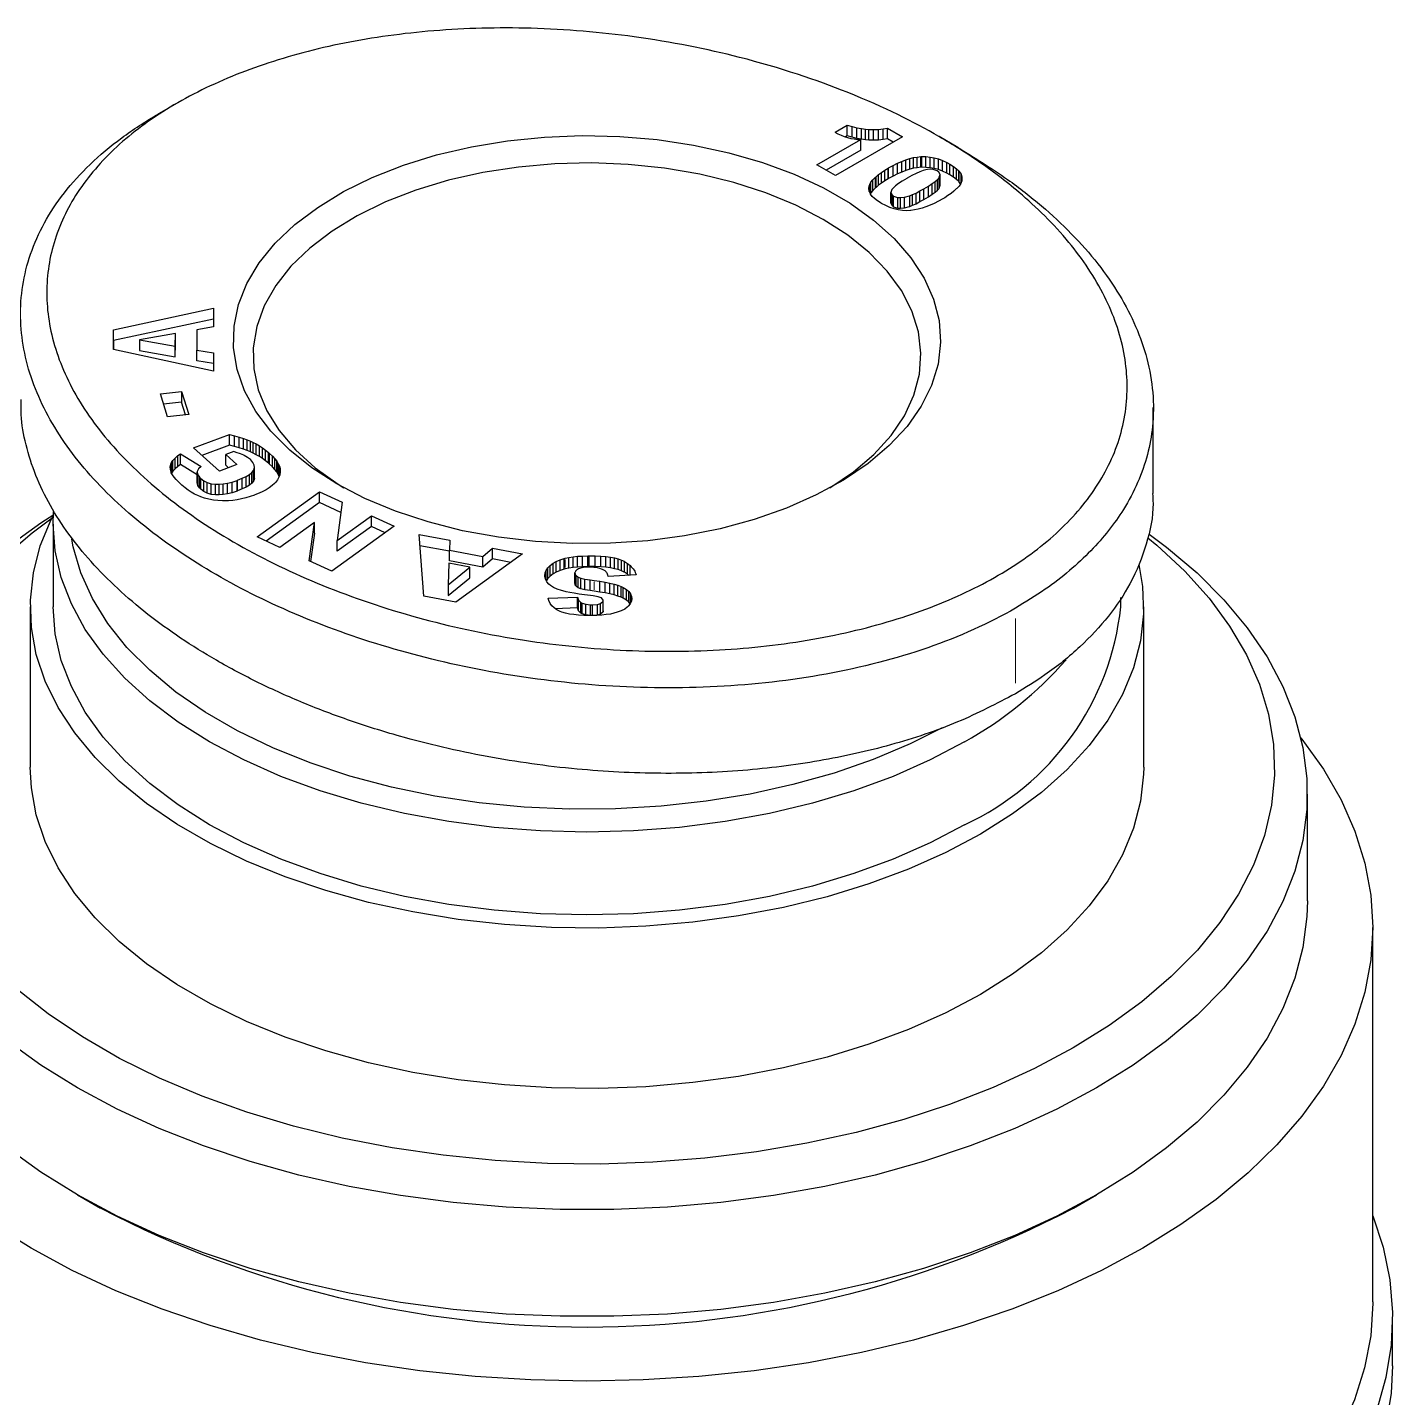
# Model space of a CAD drawing. Header units: millimetres. Extents: x 747 to 1883, y 1260 to 2217.
# Drawn here: x 763.92 to 784.76, y 1865.17 to 1886.1 of the extents above; entities that cross this region are included whole.
import ezdxf

# ---------------------------------------------------------------- set-up
doc = ezdxf.new("R2010")
doc.units = ezdxf.units.MM
doc.linetypes.add('PHANTOM', pattern=[12.7, 6.35, -1.27, 1.27, -1.27, 1.27, -1.27])

msp = doc.modelspace()

# ---------------------------------------------------------------- linework, layer by layer
at = {"color": 7, "linetype": 'Continuous', "lineweight": 25}
for p, q in [((766.206, 1884.939), (765.921, 1884.775)), ((776.252, 1884.496), (776.436, 1884.602)), ((776.436, 1884.602), (776.514, 1884.581)), ((776.436, 1884.439), (776.436, 1884.602)), ((777.284, 1884.425), (776.259, 1883.834)), ((776.436, 1884.439), (776.41, 1884.424)), ((776.514, 1884.418), (776.436, 1884.439)), ((776.514, 1884.581), (776.586, 1884.564)), ((776.514, 1884.418), (776.514, 1884.581)), ((776.586, 1884.401), (776.514, 1884.418)), ((776.586, 1884.564), (776.655, 1884.551)), ((776.586, 1884.401), (776.586, 1884.564)), ((776.655, 1884.388), (776.586, 1884.401)), ((776.655, 1884.551), (776.72, 1884.542)), ((776.655, 1884.388), (776.655, 1884.551)), ((776.72, 1884.379), (776.655, 1884.388)), ((776.72, 1884.542), (776.769, 1884.538)), ((776.72, 1884.379), (776.72, 1884.542)), ((776.769, 1884.538), (776.842, 1884.536)), ((776.769, 1884.375), (776.769, 1884.538)), ((776.842, 1884.536), (776.915, 1884.539)), ((776.842, 1884.373), (776.842, 1884.536)), ((776.915, 1884.539), (776.986, 1884.547)), ((776.915, 1884.376), (776.915, 1884.539)), ((776.986, 1884.547), (777.052, 1884.559)), ((776.986, 1884.384), (776.986, 1884.547)), ((777.052, 1884.396), (776.986, 1884.384)), ((777.052, 1884.559), (777.284, 1884.425)), ((777.052, 1884.396), (777.052, 1884.559)), ((777.142, 1884.344), (777.052, 1884.396)), ((778.125, 1884.264), (777.84, 1884.429)), ((775.976, 1883.997), (776.648, 1884.385)), ((776.648, 1884.221), (776.118, 1883.915)), ((776.648, 1884.221), (776.648, 1884.385)), ((776.769, 1884.375), (776.72, 1884.379)), ((776.842, 1884.373), (776.769, 1884.375)), ((776.915, 1884.376), (776.842, 1884.373)), ((776.986, 1884.384), (776.915, 1884.376)), ((776.259, 1883.834), (775.976, 1883.997)), ((777.071, 1883.951), (777.14, 1883.989)), ((777.14, 1883.989), (777.206, 1884.022)), ((777.14, 1883.826), (777.14, 1883.989)), ((777.206, 1884.022), (777.271, 1884.05)), ((777.206, 1883.858), (777.206, 1884.022)), ((777.271, 1884.05), (777.333, 1884.074)), ((777.271, 1883.887), (777.271, 1884.05)), ((777.333, 1884.074), (777.393, 1884.093)), ((777.333, 1883.911), (777.333, 1884.074)), ((777.393, 1884.093), (777.451, 1884.108)), ((777.393, 1883.93), (777.393, 1884.093)), ((777.451, 1884.108), (777.508, 1884.117)), ((777.451, 1883.945), (777.451, 1884.108)), ((777.508, 1884.117), (777.562, 1884.123)), ((777.508, 1883.954), (777.508, 1884.117)), ((777.562, 1884.123), (777.577, 1884.123)), ((777.562, 1883.96), (777.562, 1884.123)), ((777.577, 1884.123), (777.641, 1884.123)), ((777.577, 1883.96), (777.577, 1884.123)), ((777.641, 1884.123), (777.705, 1884.116)), ((777.641, 1883.959), (777.641, 1884.123)), ((777.705, 1884.116), (777.768, 1884.104)), ((777.705, 1883.953), (777.705, 1884.116)), ((777.768, 1884.104), (777.831, 1884.087)), ((777.768, 1883.941), (777.768, 1884.104)), ((777.831, 1884.087), (777.894, 1884.063)), ((777.831, 1883.924), (777.831, 1884.087)), ((777.894, 1884.063), (777.957, 1884.035)), ((777.894, 1883.9), (777.894, 1884.063)), ((777.957, 1884.035), (778.007, 1884.008)), ((777.957, 1883.872), (777.957, 1884.035)), ((778.007, 1884.008), (778.063, 1883.973)), ((778.007, 1883.845), (778.007, 1884.008)), ((778.063, 1883.973), (778.108, 1883.938)), ((778.063, 1883.809), (778.063, 1883.973)), ((776.801, 1883.731), (776.83, 1883.769)), ((776.83, 1883.769), (776.872, 1883.81)), ((776.83, 1883.606), (776.83, 1883.769)), ((776.872, 1883.81), (776.879, 1883.816)), ((776.872, 1883.647), (776.872, 1883.81)), ((776.879, 1883.816), (776.918, 1883.849)), ((776.879, 1883.653), (776.879, 1883.816)), ((776.918, 1883.849), (776.963, 1883.882)), ((776.918, 1883.686), (776.918, 1883.849)), ((776.963, 1883.882), (777.011, 1883.915)), ((776.963, 1883.719), (776.963, 1883.882)), ((777.011, 1883.915), (777.065, 1883.947)), ((777.011, 1883.751), (777.011, 1883.915)), ((777.065, 1883.784), (777.011, 1883.751)), ((777.065, 1883.947), (777.071, 1883.951)), ((777.065, 1883.784), (777.065, 1883.947)), ((777.071, 1883.788), (777.065, 1883.784)), ((777.071, 1883.788), (777.071, 1883.951)), ((777.14, 1883.826), (777.071, 1883.788)), ((777.206, 1883.858), (777.14, 1883.826)), ((777.271, 1883.887), (777.206, 1883.858)), ((777.333, 1883.911), (777.271, 1883.887)), ((777.348, 1883.791), (777.279, 1883.749)), ((777.393, 1883.93), (777.333, 1883.911)), ((777.354, 1883.794), (777.348, 1883.791)), ((777.425, 1883.834), (777.354, 1883.794)), ((777.451, 1883.945), (777.393, 1883.93)), ((777.49, 1883.866), (777.425, 1883.834)), ((777.508, 1883.954), (777.451, 1883.945)), ((777.547, 1883.892), (777.49, 1883.866)), ((777.562, 1883.96), (777.508, 1883.954)), ((777.597, 1883.911), (777.547, 1883.892)), ((777.577, 1883.96), (777.562, 1883.96)), ((777.641, 1883.959), (777.577, 1883.96)), ((777.64, 1883.923), (777.597, 1883.911)), ((777.688, 1883.93), (777.64, 1883.923)), ((777.705, 1883.953), (777.641, 1883.959)), ((777.753, 1883.927), (777.688, 1883.93)), ((777.768, 1883.941), (777.705, 1883.953)), ((777.811, 1883.906), (777.753, 1883.927)), ((777.831, 1883.924), (777.768, 1883.941)), ((777.783, 1883.745), (777.818, 1883.775)), ((777.837, 1883.886), (777.811, 1883.906)), ((777.818, 1883.775), (777.84, 1883.8)), ((777.818, 1883.611), (777.818, 1883.775)), ((777.894, 1883.9), (777.831, 1883.924)), ((777.855, 1883.849), (777.837, 1883.886)), ((777.84, 1883.8), (777.844, 1883.807)), ((777.84, 1883.637), (777.84, 1883.8)), ((777.844, 1883.807), (777.855, 1883.849)), ((777.844, 1883.643), (777.844, 1883.807)), ((777.855, 1883.686), (777.855, 1883.849)), ((777.957, 1883.872), (777.894, 1883.9)), ((778.007, 1883.845), (777.957, 1883.872)), ((778.063, 1883.809), (778.007, 1883.845)), ((778.108, 1883.775), (778.063, 1883.809)), ((778.108, 1883.938), (778.141, 1883.906)), ((778.108, 1883.775), (778.108, 1883.938)), ((778.141, 1883.742), (778.108, 1883.775)), ((778.141, 1883.906), (778.149, 1883.897)), ((778.141, 1883.742), (778.141, 1883.906)), ((778.149, 1883.897), (778.176, 1883.855)), ((778.149, 1883.734), (778.149, 1883.897)), ((778.176, 1883.855), (778.189, 1883.814)), ((778.176, 1883.725), (778.176, 1883.855)), ((778.19, 1883.798), (778.186, 1883.754)), ((778.189, 1883.814), (778.19, 1883.798)), ((778.189, 1883.783), (778.189, 1883.814)), ((776.77, 1883.635), (776.776, 1883.677)), ((776.776, 1883.593), (776.77, 1883.635)), ((776.776, 1883.677), (776.783, 1883.696)), ((776.776, 1883.591), (776.776, 1883.677)), ((776.792, 1883.553), (776.776, 1883.593)), ((776.783, 1883.696), (776.801, 1883.731)), ((776.783, 1883.576), (776.783, 1883.696)), ((776.794, 1883.55), (776.792, 1883.553)), ((776.801, 1883.568), (776.793, 1883.552)), ((776.819, 1883.516), (776.794, 1883.55)), ((776.801, 1883.568), (776.801, 1883.731)), ((776.83, 1883.606), (776.801, 1883.568)), ((776.872, 1883.647), (776.83, 1883.606)), ((776.879, 1883.653), (776.872, 1883.647)), ((776.918, 1883.686), (776.879, 1883.653)), ((776.963, 1883.719), (776.918, 1883.686)), ((777.011, 1883.751), (776.963, 1883.719)), ((777.12, 1883.619), (777.106, 1883.576)), ((777.106, 1883.576), (777.123, 1883.54)), ((777.106, 1883.413), (777.106, 1883.576)), ((777.122, 1883.622), (777.12, 1883.619)), ((777.143, 1883.648), (777.122, 1883.622)), ((777.176, 1883.678), (777.143, 1883.648)), ((777.222, 1883.712), (777.176, 1883.678)), ((777.279, 1883.749), (777.222, 1883.712)), ((777.436, 1883.542), (777.489, 1883.567)), ((777.489, 1883.567), (777.549, 1883.599)), ((777.489, 1883.404), (777.489, 1883.567)), ((777.549, 1883.599), (777.608, 1883.632)), ((777.549, 1883.435), (777.549, 1883.599)), ((777.608, 1883.632), (777.678, 1883.674)), ((777.608, 1883.468), (777.608, 1883.632)), ((777.678, 1883.674), (777.737, 1883.712)), ((777.678, 1883.51), (777.678, 1883.674)), ((777.737, 1883.712), (777.783, 1883.745)), ((777.737, 1883.548), (777.737, 1883.712)), ((777.737, 1883.548), (777.783, 1883.582)), ((777.783, 1883.582), (777.783, 1883.745)), ((777.783, 1883.582), (777.818, 1883.611)), ((777.818, 1883.611), (777.84, 1883.637)), ((777.84, 1883.637), (777.844, 1883.643)), ((777.844, 1883.643), (777.855, 1883.686)), ((778.023, 1883.561), (777.977, 1883.527)), ((778.065, 1883.595), (778.023, 1883.561)), ((778.104, 1883.63), (778.065, 1883.595)), ((778.11, 1883.635), (778.104, 1883.63)), ((778.146, 1883.674), (778.11, 1883.635)), ((778.149, 1883.734), (778.141, 1883.742)), ((778.171, 1883.712), (778.146, 1883.674)), ((778.167, 1883.706), (778.149, 1883.734)), ((778.172, 1883.714), (778.171, 1883.712)), ((778.186, 1883.754), (778.172, 1883.714)), ((776.854, 1883.482), (776.819, 1883.516)), ((776.9, 1883.446), (776.854, 1883.482)), ((776.957, 1883.411), (776.9, 1883.446)), ((776.963, 1883.408), (776.957, 1883.411)), ((777.026, 1883.374), (776.963, 1883.408)), ((777.09, 1883.347), (777.026, 1883.374)), ((777.154, 1883.325), (777.09, 1883.347)), ((777.106, 1883.413), (777.123, 1883.376)), ((777.123, 1883.54), (777.147, 1883.521)), ((777.123, 1883.376), (777.123, 1883.54)), ((777.123, 1883.376), (777.147, 1883.358)), ((777.147, 1883.521), (777.208, 1883.5)), ((777.147, 1883.358), (777.147, 1883.521)), ((777.147, 1883.358), (777.208, 1883.337)), ((777.208, 1883.5), (777.251, 1883.496)), ((777.208, 1883.5), (777.208, 1883.337)), ((777.251, 1883.496), (777.315, 1883.502)), ((777.251, 1883.333), (777.251, 1883.496)), ((777.315, 1883.502), (777.387, 1883.522)), ((777.315, 1883.339), (777.315, 1883.502)), ((777.315, 1883.339), (777.387, 1883.359)), ((777.387, 1883.522), (777.393, 1883.524)), ((777.387, 1883.359), (777.393, 1883.361)), ((777.393, 1883.524), (777.436, 1883.542)), ((777.393, 1883.361), (777.393, 1883.524)), ((777.393, 1883.361), (777.436, 1883.379)), ((777.436, 1883.379), (777.436, 1883.542)), ((777.436, 1883.379), (777.489, 1883.404)), ((777.489, 1883.404), (777.549, 1883.435)), ((777.549, 1883.435), (777.608, 1883.468)), ((777.641, 1883.356), (777.581, 1883.335)), ((777.608, 1883.468), (777.678, 1883.51)), ((777.703, 1883.38), (777.641, 1883.356)), ((777.678, 1883.51), (777.737, 1883.548)), ((777.766, 1883.408), (777.703, 1883.38)), ((777.831, 1883.441), (777.766, 1883.408)), ((777.898, 1883.478), (777.831, 1883.441)), ((777.927, 1883.495), (777.898, 1883.478)), ((777.977, 1883.527), (777.927, 1883.495)), ((777.217, 1883.31), (777.154, 1883.325)), ((777.208, 1883.337), (777.251, 1883.333)), ((777.28, 1883.301), (777.217, 1883.31)), ((777.251, 1883.333), (777.315, 1883.339)), ((777.342, 1883.297), (777.28, 1883.301)), ((777.404, 1883.3), (777.342, 1883.297)), ((777.41, 1883.3), (777.404, 1883.3)), ((777.466, 1883.308), (777.41, 1883.3)), ((777.523, 1883.32), (777.466, 1883.308)), ((777.581, 1883.335), (777.523, 1883.32)), ((765.236, 1881.476), (766.763, 1881.806)), ((766.763, 1881.806), (766.763, 1881.521)), ((766.763, 1881.642), (765.236, 1881.313)), ((765.236, 1881.179), (765.236, 1881.476)), ((765.236, 1881.313), (765.236, 1881.476)), ((766.763, 1881.521), (766.51, 1881.477)), ((766.51, 1881.477), (766.51, 1881.168)), ((765.236, 1881.313), (765.236, 1881.179)), ((766.181, 1881.421), (765.631, 1881.324)), ((765.631, 1881.324), (765.631, 1881.161)), ((765.631, 1881.324), (766.18, 1881.227)), ((766.18, 1881.227), (766.181, 1881.421)), ((766.18, 1881.064), (766.181, 1881.257)), ((766.181, 1881.257), (766.181, 1881.421)), ((766.761, 1880.847), (765.236, 1881.179)), ((765.631, 1881.161), (766.18, 1881.064)), ((766.18, 1881.064), (766.18, 1881.227)), ((766.51, 1881.168), (766.762, 1881.125)), ((766.51, 1881.004), (766.51, 1881.168)), ((766.762, 1881.125), (766.761, 1880.847)), ((766.761, 1880.962), (766.51, 1881.004)), ((765.953, 1880.5), (766.275, 1880.534)), ((766.062, 1880.15), (765.953, 1880.5)), ((766.275, 1880.534), (766.384, 1880.184)), ((766.275, 1880.534), (766.275, 1880.37)), ((766.275, 1880.37), (766.002, 1880.342)), ((766.335, 1880.179), (766.275, 1880.37)), ((781.112, 1878.975), (781.112, 1880.29)), ((766.384, 1880.184), (766.062, 1880.15)), ((766.459, 1879.672), (767.006, 1879.876)), ((767.006, 1879.876), (767.083, 1879.856)), ((767.006, 1879.713), (767.006, 1879.876)), ((767.083, 1879.856), (767.154, 1879.836)), ((767.083, 1879.693), (767.083, 1879.856)), ((767.154, 1879.836), (767.219, 1879.816)), ((767.154, 1879.673), (767.154, 1879.836)), ((767.219, 1879.816), (767.278, 1879.795)), ((767.219, 1879.653), (767.219, 1879.816)), ((767.278, 1879.795), (767.33, 1879.775)), ((767.278, 1879.632), (767.278, 1879.795)), ((766.218, 1879.555), (766.26, 1879.584)), ((766.26, 1879.584), (766.575, 1879.389)), ((766.26, 1879.421), (766.26, 1879.584)), ((766.853, 1879.319), (766.459, 1879.672)), ((767.006, 1879.713), (766.587, 1879.557)), ((767.071, 1879.616), (766.95, 1879.571)), ((767.083, 1879.693), (767.006, 1879.713)), ((767.109, 1879.605), (767.071, 1879.616)), ((767.154, 1879.673), (767.083, 1879.693)), ((767.173, 1879.583), (767.109, 1879.605)), ((767.219, 1879.653), (767.154, 1879.673)), ((767.225, 1879.561), (767.173, 1879.583)), ((767.278, 1879.632), (767.219, 1879.653)), ((767.33, 1879.611), (767.278, 1879.632)), ((767.33, 1879.775), (767.368, 1879.757)), ((767.33, 1879.611), (767.33, 1879.775)), ((767.368, 1879.594), (767.33, 1879.611)), ((767.368, 1879.757), (767.417, 1879.733)), ((767.368, 1879.594), (767.368, 1879.757)), ((767.417, 1879.57), (767.368, 1879.594)), ((767.417, 1879.733), (767.464, 1879.705)), ((767.417, 1879.57), (767.417, 1879.733)), ((767.464, 1879.705), (767.511, 1879.674)), ((767.464, 1879.542), (767.464, 1879.705)), ((767.511, 1879.674), (767.557, 1879.64)), ((767.511, 1879.511), (767.511, 1879.674)), ((767.557, 1879.64), (767.602, 1879.603)), ((767.557, 1879.477), (767.557, 1879.64)), ((767.602, 1879.603), (767.619, 1879.588)), ((767.602, 1879.44), (767.602, 1879.603)), ((767.619, 1879.588), (767.662, 1879.548)), ((767.619, 1879.425), (767.619, 1879.588)), ((766.102, 1879.385), (766.112, 1879.426)), ((766.104, 1879.344), (766.102, 1879.385)), ((766.112, 1879.426), (766.121, 1879.448)), ((766.112, 1879.316), (766.112, 1879.426)), ((766.121, 1879.448), (766.144, 1879.483)), ((766.121, 1879.288), (766.121, 1879.448)), ((766.144, 1879.483), (766.177, 1879.519)), ((766.144, 1879.32), (766.144, 1879.483)), ((766.177, 1879.519), (766.218, 1879.555)), ((766.177, 1879.356), (766.177, 1879.519)), ((766.218, 1879.391), (766.177, 1879.356)), ((766.218, 1879.391), (766.218, 1879.555)), ((766.26, 1879.421), (766.218, 1879.391)), ((766.515, 1879.263), (766.26, 1879.421)), ((766.575, 1879.389), (766.536, 1879.353)), ((767.12, 1879.418), (766.853, 1879.319)), ((766.95, 1879.571), (767.12, 1879.418)), ((766.95, 1879.408), (766.95, 1879.571)), ((766.992, 1879.37), (766.95, 1879.408)), ((767.232, 1879.557), (767.225, 1879.561)), ((767.282, 1879.529), (767.232, 1879.557)), ((767.326, 1879.495), (767.282, 1879.529)), ((767.332, 1879.49), (767.326, 1879.495)), ((767.366, 1879.451), (767.332, 1879.49)), ((767.384, 1879.412), (767.366, 1879.451)), ((767.377, 1879.336), (767.388, 1879.374)), ((767.388, 1879.374), (767.384, 1879.412)), ((767.388, 1879.211), (767.388, 1879.374)), ((767.464, 1879.542), (767.417, 1879.57)), ((767.511, 1879.511), (767.464, 1879.542)), ((767.557, 1879.477), (767.511, 1879.511)), ((767.602, 1879.44), (767.557, 1879.477)), ((767.619, 1879.425), (767.602, 1879.44)), ((767.662, 1879.384), (767.619, 1879.425)), ((767.662, 1879.548), (767.698, 1879.508)), ((767.662, 1879.384), (767.662, 1879.548)), ((767.698, 1879.345), (767.662, 1879.384)), ((767.698, 1879.508), (767.728, 1879.469)), ((767.698, 1879.345), (767.698, 1879.508)), ((767.728, 1879.469), (767.752, 1879.431)), ((767.728, 1879.306), (767.728, 1879.469)), ((767.752, 1879.431), (767.769, 1879.394)), ((767.752, 1879.268), (767.752, 1879.431)), ((767.769, 1879.394), (767.779, 1879.358)), ((767.769, 1879.242), (767.769, 1879.394)), ((766.115, 1879.303), (766.104, 1879.344)), ((766.119, 1879.293), (766.115, 1879.303)), ((766.136, 1879.262), (766.119, 1879.293)), ((766.144, 1879.32), (766.122, 1879.286)), ((766.162, 1879.227), (766.136, 1879.262)), ((766.177, 1879.356), (766.144, 1879.32)), ((766.194, 1879.19), (766.162, 1879.227)), ((766.234, 1879.148), (766.194, 1879.19)), ((766.516, 1879.315), (766.515, 1879.302)), ((766.515, 1879.302), (766.523, 1879.264)), ((766.515, 1879.138), (766.515, 1879.302)), ((766.536, 1879.353), (766.516, 1879.315)), ((766.523, 1879.264), (766.548, 1879.225)), ((766.523, 1879.1), (766.523, 1879.264)), ((766.548, 1879.225), (766.569, 1879.204)), ((766.548, 1879.062), (766.548, 1879.225)), ((766.569, 1879.204), (766.615, 1879.17)), ((766.569, 1879.041), (766.569, 1879.204)), ((766.615, 1879.17), (766.668, 1879.145)), ((766.615, 1879.007), (766.615, 1879.17)), ((767.048, 1879.152), (767.123, 1879.177)), ((767.123, 1879.177), (767.131, 1879.18)), ((767.123, 1879.014), (767.123, 1879.177)), ((767.131, 1879.18), (767.203, 1879.209)), ((767.131, 1879.016), (767.131, 1879.18)), ((767.203, 1879.209), (767.264, 1879.239)), ((767.203, 1879.046), (767.203, 1879.209)), ((767.264, 1879.239), (767.312, 1879.268)), ((767.264, 1879.075), (767.264, 1879.239)), ((767.312, 1879.268), (767.348, 1879.298)), ((767.312, 1879.105), (767.312, 1879.268)), ((767.348, 1879.298), (767.372, 1879.328)), ((767.348, 1879.134), (767.348, 1879.298)), ((767.372, 1879.165), (767.348, 1879.134)), ((767.372, 1879.328), (767.377, 1879.336)), ((767.372, 1879.165), (767.372, 1879.328)), ((767.377, 1879.173), (767.372, 1879.165)), ((767.377, 1879.173), (767.377, 1879.336)), ((767.388, 1879.211), (767.377, 1879.173)), ((767.728, 1879.306), (767.698, 1879.345)), ((767.74, 1879.186), (767.71, 1879.147)), ((767.752, 1879.268), (767.728, 1879.306)), ((767.762, 1879.224), (767.74, 1879.186)), ((767.766, 1879.236), (767.752, 1879.268)), ((767.776, 1879.264), (767.762, 1879.224)), ((767.783, 1879.304), (767.776, 1879.264)), ((767.779, 1879.358), (767.781, 1879.345)), ((767.779, 1879.277), (767.779, 1879.358)), ((767.781, 1879.345), (767.783, 1879.304)), ((767.781, 1879.293), (767.781, 1879.345)), ((766.282, 1879.104), (766.234, 1879.148)), ((766.328, 1879.065), (766.282, 1879.104)), ((766.376, 1879.029), (766.328, 1879.065)), ((766.424, 1878.996), (766.376, 1879.029)), ((766.473, 1878.968), (766.424, 1878.996)), ((766.522, 1878.944), (766.473, 1878.968)), ((766.523, 1879.1), (766.515, 1879.138)), ((766.548, 1879.062), (766.523, 1879.1)), ((766.569, 1879.041), (766.548, 1879.062)), ((766.615, 1879.007), (766.569, 1879.041)), ((766.668, 1878.981), (766.615, 1879.007)), ((766.668, 1879.145), (766.728, 1879.127)), ((766.668, 1878.981), (766.668, 1879.145)), ((766.728, 1878.964), (766.668, 1878.981)), ((766.728, 1879.127), (766.793, 1879.118)), ((766.728, 1878.964), (766.728, 1879.127)), ((766.793, 1878.954), (766.728, 1878.964)), ((766.793, 1879.118), (766.851, 1879.117)), ((766.793, 1878.954), (766.793, 1879.118)), ((766.851, 1878.954), (766.793, 1878.954)), ((766.851, 1879.117), (766.913, 1879.122)), ((766.851, 1878.954), (766.851, 1879.117)), ((766.913, 1878.959), (766.851, 1878.954)), ((766.913, 1879.122), (766.978, 1879.134)), ((766.913, 1878.959), (766.913, 1879.122)), ((766.978, 1878.971), (766.913, 1878.959)), ((766.978, 1879.134), (767.048, 1879.152)), ((766.978, 1878.971), (766.978, 1879.134)), ((767.048, 1878.989), (766.978, 1878.971)), ((767.048, 1878.989), (767.048, 1879.152)), ((767.123, 1879.014), (767.048, 1878.989)), ((767.131, 1879.016), (767.123, 1879.014)), ((767.203, 1879.046), (767.131, 1879.016)), ((767.264, 1879.075), (767.203, 1879.046)), ((767.312, 1879.105), (767.264, 1879.075)), ((767.348, 1879.134), (767.312, 1879.105)), ((767.391, 1878.952), (767.324, 1878.929)), ((767.396, 1878.954), (767.391, 1878.952)), ((767.458, 1878.98), (767.396, 1878.954)), ((767.428, 1878.314), (768.38, 1879.002)), ((767.516, 1879.007), (767.458, 1878.98)), ((767.568, 1879.035), (767.516, 1879.007)), ((767.615, 1879.065), (767.568, 1879.035)), ((767.657, 1879.097), (767.615, 1879.065)), ((767.693, 1879.13), (767.657, 1879.097)), ((767.71, 1879.147), (767.693, 1879.13)), ((768.38, 1879.002), (768.728, 1878.842)), ((768.38, 1878.839), (768.38, 1879.002)), ((766.571, 1878.925), (766.522, 1878.944)), ((766.628, 1878.906), (766.571, 1878.925)), ((766.693, 1878.89), (766.628, 1878.906)), ((766.761, 1878.877), (766.693, 1878.89)), ((766.829, 1878.869), (766.761, 1878.877)), ((766.898, 1878.865), (766.829, 1878.869)), ((766.969, 1878.866), (766.898, 1878.865)), ((766.991, 1878.867), (766.969, 1878.866)), ((767.058, 1878.872), (766.991, 1878.867)), ((767.125, 1878.881), (767.058, 1878.872)), ((767.191, 1878.894), (767.125, 1878.881)), ((767.258, 1878.91), (767.191, 1878.894)), ((767.324, 1878.929), (767.258, 1878.91)), ((768.38, 1878.839), (767.566, 1878.25)), ((768.708, 1878.688), (768.38, 1878.839)), ((768.728, 1878.842), (768.651, 1878.258)), ((768.303, 1878.535), (767.776, 1878.154)), ((768.224, 1877.947), (768.303, 1878.535)), ((768.303, 1878.371), (768.303, 1878.535)), ((768.651, 1878.258), (769.174, 1878.636)), ((769.174, 1878.636), (769.521, 1878.476)), ((769.174, 1878.473), (769.174, 1878.636)), ((764.315, 1878.51), (764.315, 1877.244)), ((768.303, 1878.371), (768.245, 1877.937)), ((769.521, 1878.476), (768.568, 1877.788)), ((769.174, 1878.473), (768.651, 1878.095)), ((769.383, 1878.377), (769.174, 1878.473)), ((769.901, 1878.351), (770.371, 1878.263)), ((769.974, 1877.411), (769.901, 1878.351)), ((767.776, 1878.154), (767.428, 1878.314)), ((768.651, 1878.095), (768.651, 1878.258)), ((769.914, 1878.185), (770.365, 1878.1)), ((770.371, 1878.263), (770.365, 1878.111)), ((770.365, 1878.111), (770.875, 1878.015)), ((770.365, 1877.947), (770.365, 1878.111)), ((770.875, 1878.015), (771.023, 1878.14)), ((771.023, 1878.14), (771.481, 1878.054)), ((771.023, 1877.977), (771.023, 1878.14)), ((768.568, 1877.788), (768.224, 1877.947)), ((770.357, 1877.912), (770.346, 1877.581)), ((770.675, 1877.852), (770.357, 1877.912)), ((770.875, 1877.852), (770.365, 1877.947)), ((771.481, 1878.054), (770.463, 1877.319)), ((770.875, 1877.852), (770.875, 1878.015)), ((771.023, 1877.977), (770.875, 1877.852)), ((771.301, 1877.924), (771.023, 1877.977)), ((771.904, 1877.879), (771.947, 1877.911)), ((771.947, 1877.911), (771.996, 1877.939)), ((771.947, 1877.748), (771.947, 1877.911)), ((771.996, 1877.939), (772.054, 1877.964)), ((771.996, 1877.776), (771.996, 1877.939)), ((772.054, 1877.964), (772.118, 1877.984)), ((772.054, 1877.8), (772.054, 1877.964)), ((772.118, 1877.984), (772.131, 1877.987)), ((772.118, 1877.821), (772.118, 1877.984)), ((772.131, 1877.987), (772.19, 1878)), ((772.19, 1878), (772.254, 1878.01)), ((772.19, 1877.837), (772.19, 1878)), ((772.254, 1878.01), (772.323, 1878.018)), ((772.254, 1877.847), (772.254, 1878.01)), ((772.323, 1878.018), (772.398, 1878.022)), ((772.323, 1877.854), (772.323, 1878.018)), ((772.398, 1878.022), (772.479, 1878.024)), ((772.398, 1877.859), (772.398, 1878.022)), ((772.479, 1878.024), (772.499, 1878.024)), ((772.479, 1877.861), (772.479, 1878.024)), ((772.499, 1878.024), (772.59, 1878.023)), ((772.499, 1877.861), (772.499, 1878.024)), ((772.59, 1878.023), (772.676, 1878.019)), ((772.59, 1877.86), (772.59, 1878.023)), ((772.676, 1878.019), (772.753, 1878.012)), ((772.676, 1877.856), (772.676, 1878.019)), ((772.753, 1878.012), (772.824, 1878.004)), ((772.753, 1877.849), (772.753, 1878.012)), ((772.824, 1878.004), (772.887, 1877.992)), ((772.824, 1877.84), (772.824, 1878.004)), ((772.887, 1877.992), (772.942, 1877.977)), ((772.887, 1877.828), (772.887, 1877.992)), ((772.942, 1877.977), (772.991, 1877.96)), ((772.942, 1877.814), (772.942, 1877.977)), ((772.991, 1877.96), (773.033, 1877.941)), ((772.991, 1877.797), (772.991, 1877.96)), ((773.033, 1877.941), (773.038, 1877.938)), ((773.038, 1877.938), (773.084, 1877.908)), ((773.038, 1877.775), (773.038, 1877.938)), ((773.084, 1877.908), (773.123, 1877.875)), ((773.084, 1877.745), (773.084, 1877.908)), ((770.346, 1877.581), (770.675, 1877.852)), ((770.346, 1877.418), (770.675, 1877.689)), ((770.675, 1877.689), (770.675, 1877.852)), ((771.823, 1877.722), (771.828, 1877.764)), ((771.823, 1877.709), (771.823, 1877.722)), ((771.823, 1877.709), (771.823, 1877.722)), ((771.832, 1877.668), (771.823, 1877.709)), ((771.828, 1877.764), (771.843, 1877.803)), ((771.828, 1877.688), (771.828, 1877.764)), ((771.843, 1877.803), (771.868, 1877.842)), ((771.843, 1877.647), (771.843, 1877.803)), ((771.868, 1877.842), (771.904, 1877.878)), ((771.868, 1877.679), (771.868, 1877.842)), ((771.904, 1877.715), (771.868, 1877.679)), ((771.904, 1877.878), (771.904, 1877.879)), ((771.904, 1877.716), (771.904, 1877.879)), ((771.904, 1877.715), (771.904, 1877.878)), ((771.947, 1877.748), (771.904, 1877.716)), ((771.904, 1877.716), (771.904, 1877.715)), ((771.996, 1877.776), (771.947, 1877.748)), ((772.054, 1877.8), (771.996, 1877.776)), ((772.118, 1877.821), (772.054, 1877.8)), ((772.131, 1877.824), (772.118, 1877.821)), ((772.19, 1877.837), (772.131, 1877.824)), ((772.254, 1877.847), (772.19, 1877.837)), ((772.323, 1877.854), (772.254, 1877.847)), ((772.281, 1877.602), (772.281, 1877.765)), ((772.298, 1877.723), (772.333, 1877.699)), ((772.298, 1877.56), (772.298, 1877.723)), ((772.398, 1877.859), (772.323, 1877.854)), ((772.333, 1877.699), (772.373, 1877.684)), ((772.333, 1877.536), (772.333, 1877.699)), ((772.353, 1877.832), (772.335, 1877.824)), ((772.414, 1877.846), (772.353, 1877.832)), ((772.479, 1877.861), (772.398, 1877.859)), ((772.491, 1877.851), (772.414, 1877.846)), ((772.499, 1877.861), (772.479, 1877.861)), ((772.59, 1877.86), (772.499, 1877.861)), ((772.676, 1877.856), (772.59, 1877.86)), ((772.753, 1877.849), (772.676, 1877.856)), ((772.824, 1877.84), (772.753, 1877.849)), ((773.216, 1877.733), (772.791, 1877.708)), ((772.887, 1877.828), (772.824, 1877.84)), ((772.942, 1877.814), (772.887, 1877.828)), ((772.991, 1877.797), (772.942, 1877.814)), ((773.033, 1877.777), (772.991, 1877.797)), ((773.038, 1877.775), (773.033, 1877.777)), ((773.084, 1877.745), (773.038, 1877.775)), ((773.106, 1877.726), (773.084, 1877.745)), ((773.123, 1877.727), (773.123, 1877.875)), ((770.346, 1877.581), (770.346, 1877.418)), ((771.852, 1877.629), (771.832, 1877.668)), ((771.868, 1877.679), (771.845, 1877.643)), ((771.884, 1877.592), (771.852, 1877.629)), ((771.908, 1877.572), (771.884, 1877.592)), ((771.954, 1877.543), (771.908, 1877.572)), ((772.011, 1877.517), (771.954, 1877.543)), ((772.078, 1877.494), (772.011, 1877.517)), ((772.097, 1877.489), (772.078, 1877.494)), ((772.147, 1877.477), (772.097, 1877.489)), ((772.333, 1877.536), (772.298, 1877.56)), ((772.373, 1877.521), (772.333, 1877.536)), ((772.373, 1877.684), (772.432, 1877.67)), ((772.373, 1877.521), (772.373, 1877.684)), ((772.432, 1877.507), (772.373, 1877.521)), ((772.432, 1877.67), (772.514, 1877.656)), ((772.432, 1877.507), (772.432, 1877.67)), ((772.514, 1877.493), (772.432, 1877.507)), ((772.514, 1877.656), (772.574, 1877.648)), ((772.514, 1877.493), (772.514, 1877.656)), ((772.574, 1877.485), (772.514, 1877.493)), ((772.574, 1877.648), (772.662, 1877.636)), ((772.662, 1877.472), (772.574, 1877.485)), ((772.662, 1877.636), (772.743, 1877.622)), ((772.662, 1877.472), (772.662, 1877.636)), ((772.743, 1877.622), (772.815, 1877.607)), ((772.743, 1877.459), (772.743, 1877.622)), ((772.815, 1877.607), (772.879, 1877.591)), ((772.815, 1877.444), (772.815, 1877.607)), ((772.879, 1877.591), (772.936, 1877.574)), ((772.879, 1877.428), (772.879, 1877.591)), ((772.936, 1877.574), (772.985, 1877.556)), ((772.936, 1877.411), (772.936, 1877.574)), ((772.985, 1877.556), (773.017, 1877.541)), ((772.985, 1877.393), (772.985, 1877.556)), ((773.017, 1877.541), (773.067, 1877.511)), ((773.017, 1877.378), (773.017, 1877.541)), ((773.067, 1877.511), (773.105, 1877.479)), ((773.067, 1877.348), (773.067, 1877.511)), ((770.463, 1877.319), (769.974, 1877.411)), ((771.873, 1877.376), (772.318, 1877.391)), ((771.883, 1877.341), (771.873, 1877.376)), ((771.902, 1877.299), (771.883, 1877.341)), ((771.929, 1877.261), (771.902, 1877.299)), ((772.205, 1877.465), (772.147, 1877.477)), ((772.272, 1877.453), (772.205, 1877.465)), ((772.346, 1877.441), (772.272, 1877.453)), ((772.318, 1877.391), (772.338, 1877.347)), ((772.318, 1877.228), (772.318, 1877.391)), ((772.338, 1877.347), (772.373, 1877.314)), ((772.338, 1877.184), (772.338, 1877.347)), ((772.429, 1877.429), (772.346, 1877.441)), ((772.373, 1877.314), (772.391, 1877.304)), ((772.373, 1877.151), (772.373, 1877.314)), ((772.391, 1877.304), (772.447, 1877.286)), ((772.391, 1877.141), (772.391, 1877.304)), ((772.521, 1877.417), (772.429, 1877.429)), ((772.447, 1877.286), (772.519, 1877.278)), ((772.447, 1877.123), (772.447, 1877.286)), ((772.519, 1877.278), (772.548, 1877.277)), ((772.519, 1877.115), (772.519, 1877.278)), ((772.558, 1877.412), (772.521, 1877.417)), ((772.548, 1877.277), (772.626, 1877.283)), ((772.548, 1877.114), (772.548, 1877.277)), ((772.635, 1877.399), (772.558, 1877.412)), ((772.626, 1877.283), (772.672, 1877.297)), ((772.626, 1877.12), (772.626, 1877.283)), ((772.68, 1877.384), (772.635, 1877.399)), ((772.743, 1877.459), (772.662, 1877.472)), ((772.672, 1877.297), (772.71, 1877.331)), ((772.672, 1877.134), (772.672, 1877.297)), ((772.685, 1877.381), (772.68, 1877.384)), ((772.714, 1877.346), (772.685, 1877.381)), ((772.71, 1877.331), (772.714, 1877.346)), ((772.71, 1877.167), (772.71, 1877.331)), ((772.714, 1877.183), (772.714, 1877.346)), ((772.815, 1877.444), (772.743, 1877.459)), ((772.879, 1877.428), (772.815, 1877.444)), ((772.936, 1877.411), (772.879, 1877.428)), ((772.985, 1877.393), (772.936, 1877.411)), ((773.017, 1877.378), (772.985, 1877.393)), ((773.067, 1877.348), (773.017, 1877.378)), ((773.105, 1877.315), (773.067, 1877.348)), ((773.125, 1877.292), (773.094, 1877.254)), ((773.105, 1877.479), (773.131, 1877.443)), ((773.105, 1877.315), (773.105, 1877.479)), ((773.124, 1877.29), (773.105, 1877.315)), ((773.144, 1877.331), (773.125, 1877.292)), ((773.131, 1877.443), (773.147, 1877.403)), ((773.131, 1877.305), (773.131, 1877.443)), ((773.15, 1877.371), (773.144, 1877.331)), ((773.147, 1877.403), (773.15, 1877.371)), ((773.147, 1877.348), (773.147, 1877.403)), ((780.615, 1877.244), (780.615, 1877.388)), ((763.965, 1877.244), (763.965, 1874.795)), ((771.964, 1877.229), (771.929, 1877.261)), ((772.005, 1877.2), (771.964, 1877.229)), ((772.318, 1877.228), (771.982, 1877.216)), ((772.055, 1877.176), (772.005, 1877.2)), ((772.082, 1877.165), (772.055, 1877.176)), ((772.136, 1877.15), (772.082, 1877.165)), ((772.196, 1877.136), (772.136, 1877.15)), ((772.263, 1877.126), (772.196, 1877.136)), ((772.336, 1877.119), (772.263, 1877.126)), ((772.338, 1877.184), (772.318, 1877.228)), ((772.416, 1877.114), (772.336, 1877.119)), ((772.373, 1877.151), (772.338, 1877.184)), ((772.391, 1877.141), (772.373, 1877.151)), ((772.447, 1877.123), (772.391, 1877.141)), ((772.501, 1877.113), (772.416, 1877.114)), ((772.519, 1877.115), (772.447, 1877.123)), ((772.53, 1877.113), (772.501, 1877.113)), ((772.547, 1877.114), (772.519, 1877.115)), ((772.614, 1877.115), (772.53, 1877.113)), ((772.626, 1877.12), (772.549, 1877.114)), ((772.69, 1877.12), (772.614, 1877.115)), ((772.672, 1877.134), (772.626, 1877.12)), ((772.71, 1877.167), (772.672, 1877.134)), ((772.76, 1877.126), (772.69, 1877.12)), ((772.714, 1877.183), (772.71, 1877.167)), ((772.822, 1877.136), (772.76, 1877.126)), ((772.877, 1877.148), (772.822, 1877.136)), ((772.928, 1877.162), (772.877, 1877.148)), ((772.989, 1877.186), (772.928, 1877.162)), ((773.041, 1877.212), (772.989, 1877.186)), ((773.081, 1877.242), (773.041, 1877.212)), ((773.094, 1877.254), (773.081, 1877.242)), ((780.965, 1874.795), (780.965, 1877.244)), ((783.465, 1872.753), (783.465, 1874.386)), ((784.465, 1866.629), (784.465, 1872.345)), ((764.685, 1868.264), (765.039, 1868.06)), ((779.891, 1868.06), (780.244, 1868.264)), ((784.765, 1865.649), (784.765, 1866.384))]:
    msp.add_line(p, q, dxfattribs=at)
at = {"color": 8, "linetype": 'PHANTOM', "lineweight": 18}
for p, q in [((777.387, 1883.379), (777.387, 1883.502)), ((772.131, 1877.844), (772.131, 1877.967)), ((773.033, 1877.797), (773.033, 1877.921)), ((772.574, 1877.505), (772.574, 1877.628)), ((779.006, 1877.065), (779.006, 1876.078))]:
    msp.add_line(p, q, dxfattribs=at)
at = {"color": 7, "linetype": 'Continuous', "lineweight": 25, "flags": 128}
for points in [[(768.646, 1879.123), (768.262, 1879.37), (767.926, 1879.638), (767.64, 1879.927), (767.41, 1880.231), (767.237, 1880.547), (767.123, 1880.872), (767.069, 1881.203), (767.077, 1881.534), (767.145, 1881.864), (767.274, 1882.187), (767.462, 1882.501), (767.707, 1882.801), (768.005, 1883.085), (768.354, 1883.348), (768.749, 1883.589), (769.187, 1883.804), (769.662, 1883.991), (770.168, 1884.148), (770.701, 1884.273), (771.253, 1884.365), (771.819, 1884.422), (772.393, 1884.444), (772.967, 1884.431), (773.536, 1884.382), (774.092, 1884.299), (774.631, 1884.183), (775.144, 1884.034), (775.627, 1883.854), (776.075, 1883.646), (776.481, 1883.411), (776.842, 1883.153), (777.153, 1882.874), (777.412, 1882.577), (777.614, 1882.267), (777.758, 1881.945), (777.841, 1881.617), (777.864, 1881.286), (777.826, 1880.954), (777.727, 1880.628), (777.569, 1880.309), (777.352, 1880.001), (777.08, 1879.709), (776.756, 1879.435), (776.383, 1879.182), (775.966, 1878.954), (775.51, 1878.752), (775.018, 1878.58), (774.498, 1878.439), (773.955, 1878.331), (773.395, 1878.256), (772.824, 1878.217), (772.249, 1878.212), (771.677, 1878.243), (771.114, 1878.309), (770.565, 1878.409), (770.039, 1878.542), (769.54, 1878.707), (769.074, 1878.901), (768.646, 1879.123)], [(776.071, 1883.164), (775.652, 1883.38), (775.195, 1883.569), (774.705, 1883.727), (774.187, 1883.853), (773.649, 1883.946), (773.096, 1884.004), (772.535, 1884.026), (771.974, 1884.013), (771.418, 1883.964), (770.875, 1883.88), (770.352, 1883.762), (769.854, 1883.611), (769.388, 1883.43), (768.959, 1883.22), (768.573, 1882.985), (768.234, 1882.726), (767.946, 1882.448), (767.714, 1882.152), (767.539, 1881.844), (767.423, 1881.527), (767.369, 1881.204), (767.377, 1880.879), (767.446, 1880.558), (767.577, 1880.242), (767.767, 1879.937), (768.013, 1879.645), (768.314, 1879.371), (768.665, 1879.118), (768.755, 1879.062)], [(776.175, 1879.062), (776.532, 1879.306), (776.846, 1879.575), (777.107, 1879.862), (777.311, 1880.165), (777.456, 1880.478), (777.541, 1880.799), (777.564, 1881.123), (777.526, 1881.446), (777.426, 1881.765), (777.265, 1882.076), (777.047, 1882.375), (776.772, 1882.658), (776.446, 1882.922), (776.071, 1883.164)], [(763.544, 1877.991), (763.994, 1878.376), (764.298, 1878.604)], [(763.614, 1878.157), (764.127, 1878.529), (764.325, 1878.658)], [(780.891, 1877.891), (780.948, 1877.557), (780.963, 1877.14), (780.917, 1876.725), (780.81, 1876.313), (780.643, 1875.907), (780.417, 1875.512), (780.134, 1875.129), (779.796, 1874.761), (779.405, 1874.411), (778.963, 1874.081), (778.475, 1873.775), (777.944, 1873.493), (777.373, 1873.238), (776.767, 1873.012), (776.13, 1872.817), (775.466, 1872.653), (774.781, 1872.523), (774.079, 1872.427), (773.365, 1872.365), (772.645, 1872.338), (771.924, 1872.347), (771.206, 1872.391), (770.498, 1872.471), (769.804, 1872.584), (769.129, 1872.731), (768.478, 1872.911), (767.856, 1873.121), (767.267, 1873.362), (766.715, 1873.63), (766.205, 1873.925), (765.74, 1874.243), (765.323, 1874.583), (764.958, 1874.943), (764.647, 1875.319), (764.392, 1875.708), (764.195, 1876.109), (764.058, 1876.518), (763.982, 1876.932), (763.967, 1877.348), (764.013, 1877.764), (764.119, 1878.176), (764.286, 1878.581), (764.318, 1878.644)], [(778.228, 1875.183), (777.704, 1874.906), (777.139, 1874.656), (776.54, 1874.435), (775.909, 1874.246), (775.252, 1874.089), (774.574, 1873.965), (773.88, 1873.877), (773.175, 1873.823), (772.465, 1873.805), (771.754, 1873.823), (771.05, 1873.877), (770.355, 1873.965), (769.677, 1874.089), (769.02, 1874.246), (768.39, 1874.435), (767.79, 1874.656), (767.226, 1874.906), (766.702, 1875.183), (766.222, 1875.486), (765.789, 1875.811), (765.407, 1876.158), (765.078, 1876.522), (764.806, 1876.901), (764.593, 1877.292), (764.439, 1877.693), (764.346, 1878.1), (764.315, 1878.51), (764.321, 1878.699)], [(781.048, 1878.358), (781.315, 1878.157), (781.779, 1877.765), (782.19, 1877.354), (782.547, 1876.926), (782.848, 1876.484), (783.09, 1876.03), (783.273, 1875.567), (783.396, 1875.097), (783.457, 1874.624), (783.457, 1874.149), (783.396, 1873.675), (783.273, 1873.206), (783.09, 1872.743), (782.848, 1872.289), (782.547, 1871.847), (782.19, 1871.419), (781.779, 1871.008), (781.315, 1870.616), (780.803, 1870.244), (780.243, 1869.896), (779.64, 1869.573), (778.997, 1869.277), (778.317, 1869.01), (777.605, 1868.772), (776.864, 1868.566), (776.098, 1868.393), (775.312, 1868.253), (774.51, 1868.147), (773.696, 1868.076), (772.876, 1868.041), (772.054, 1868.041), (771.233, 1868.076), (770.42, 1868.147), (769.618, 1868.253), (768.832, 1868.393), (768.066, 1868.566), (767.325, 1868.772), (766.612, 1869.01), (765.933, 1869.277), (765.29, 1869.573), (764.687, 1869.896), (764.127, 1870.244), (763.614, 1870.616)], [(777.89, 1875.399), (777.4, 1875.153), (776.836, 1874.915), (776.237, 1874.707), (775.609, 1874.53), (774.956, 1874.386), (774.284, 1874.276), (773.597, 1874.201), (772.902, 1874.16), (772.203, 1874.156), (771.506, 1874.187), (770.817, 1874.254), (770.14, 1874.355), (769.482, 1874.491), (768.847, 1874.66), (768.241, 1874.86), (767.667, 1875.091), (767.131, 1875.35), (766.637, 1875.635), (766.188, 1875.944), (765.789, 1876.276), (765.442, 1876.626), (765.15, 1876.992), (764.915, 1877.372), (764.739, 1877.763), (764.623, 1878.161), (764.601, 1878.28)], [(781.028, 1878.302), (781.167, 1878.186), (781.591, 1877.792), (781.962, 1877.38), (782.277, 1876.952), (782.534, 1876.513), (782.733, 1876.063), (782.871, 1875.605), (782.947, 1875.143), (782.963, 1874.679), (782.917, 1874.215), (782.809, 1873.755), (782.641, 1873.301), (782.413, 1872.855), (782.127, 1872.422), (781.784, 1872.002), (781.386, 1871.598), (780.936, 1871.213), (780.436, 1870.849), (779.889, 1870.509)], [(778.228, 1873.917), (777.704, 1873.64), (777.139, 1873.39), (776.54, 1873.17), (775.909, 1872.98), (775.252, 1872.823), (774.574, 1872.7), (773.88, 1872.611), (773.175, 1872.557), (772.465, 1872.539), (771.754, 1872.557), (771.05, 1872.611), (770.355, 1872.7), (769.677, 1872.823), (769.02, 1872.98), (768.39, 1873.17), (767.79, 1873.39), (767.226, 1873.64), (766.702, 1873.917), (766.222, 1874.22), (765.789, 1874.546), (765.407, 1874.892), (765.078, 1875.256), (764.806, 1875.635), (764.593, 1876.027), (764.439, 1876.427), (764.346, 1876.834), (764.315, 1877.244)], [(763.98, 1867.447), (763.396, 1867.809), (762.858, 1868.194), (762.37, 1868.6), (761.933, 1869.025), (761.549, 1869.467), (761.221, 1869.924), (760.951, 1870.393), (760.739, 1870.873), (760.587, 1871.359), (760.495, 1871.851), (760.465, 1872.345), (760.495, 1872.839), (760.587, 1873.331), (760.739, 1873.818), (760.951, 1874.297), (761.221, 1874.766), (761.549, 1875.223), (761.565, 1875.243)], [(783.364, 1875.243), (783.38, 1875.223), (783.708, 1874.766), (783.979, 1874.297), (784.191, 1873.818), (784.343, 1873.331), (784.434, 1872.839), (784.465, 1872.345), (784.434, 1871.851), (784.343, 1871.359), (784.191, 1870.873), (783.979, 1870.393), (783.708, 1869.924), (783.38, 1869.467), (782.997, 1869.025), (782.56, 1868.6), (782.071, 1868.194), (781.534, 1867.809), (780.95, 1867.447), (780.323, 1867.11), (779.656, 1866.799), (778.953, 1866.517), (778.216, 1866.265), (777.45, 1866.044), (776.658, 1865.854), (775.846, 1865.698), (775.016, 1865.576), (774.173, 1865.488), (773.321, 1865.435), (772.465, 1865.418), (771.609, 1865.435), (770.757, 1865.488), (769.914, 1865.576), (769.084, 1865.698), (768.271, 1865.854), (767.48, 1866.044), (766.714, 1866.265), (765.977, 1866.517), (765.273, 1866.799), (764.606, 1867.11), (763.98, 1867.447)], [(780.965, 1874.795), (780.963, 1874.691), (780.917, 1874.275), (780.81, 1873.863), (780.643, 1873.458), (780.417, 1873.062), (780.134, 1872.679), (779.796, 1872.311), (779.405, 1871.961), (778.963, 1871.632), (778.475, 1871.325), (777.944, 1871.043), (777.373, 1870.788), (776.767, 1870.563), (776.13, 1870.367), (775.466, 1870.204), (774.781, 1870.073), (774.079, 1869.977), (773.365, 1869.915), (772.645, 1869.889), (771.924, 1869.898), (771.206, 1869.942), (770.498, 1870.021), (769.804, 1870.134), (769.129, 1870.281), (768.478, 1870.461), (767.856, 1870.672), (767.267, 1870.912), (766.715, 1871.181), (766.205, 1871.475), (765.74, 1871.794), (765.323, 1872.134), (764.958, 1872.493), (764.647, 1872.869), (764.392, 1873.259), (764.195, 1873.659), (764.058, 1874.068), (763.982, 1874.482), (763.965, 1874.795)], [(783.465, 1872.753), (783.457, 1872.516), (783.396, 1872.042), (783.273, 1871.573), (783.09, 1871.11), (782.848, 1870.656), (782.547, 1870.214), (782.19, 1869.786), (781.779, 1869.375), (781.315, 1868.982), (780.803, 1868.611), (780.243, 1868.263), (779.64, 1867.94), (778.997, 1867.644), (778.317, 1867.377), (777.605, 1867.139), (776.864, 1866.933), (776.098, 1866.76), (775.312, 1866.62), (774.51, 1866.514), (773.696, 1866.443), (772.876, 1866.408), (772.054, 1866.408), (771.233, 1866.443), (770.42, 1866.514), (769.618, 1866.62), (768.832, 1866.76), (768.066, 1866.933), (767.325, 1867.139), (766.612, 1867.377), (765.933, 1867.644), (765.29, 1867.94), (764.687, 1868.263), (764.127, 1868.611), (763.614, 1868.982)], [(779.889, 1870.509), (779.299, 1870.193), (778.669, 1869.905), (778.002, 1869.645), (777.303, 1869.415), (776.576, 1869.217), (775.824, 1869.052), (775.053, 1868.92), (774.266, 1868.823), (773.469, 1868.761), (772.666, 1868.734), (771.862, 1868.743), (771.061, 1868.788), (770.269, 1868.867), (769.489, 1868.982), (768.727, 1869.13), (767.987, 1869.312), (767.273, 1869.526), (766.59, 1869.771), (765.941, 1870.045), (765.33, 1870.348), (764.761, 1870.676), (764.238, 1871.028), (763.762, 1871.403)], [(784.465, 1867.943), (784.622, 1867.463), (784.723, 1866.967), (784.764, 1866.468), (784.744, 1865.969), (784.663, 1865.472), (784.522, 1864.979)], [(784.465, 1866.629), (784.465, 1866.608), (784.431, 1866.112), (784.337, 1865.619), (784.181, 1865.131), (783.965, 1864.65), (783.69, 1864.18), (783.357, 1863.722), (782.969, 1863.279), (782.526, 1862.854), (782.032, 1862.448), (781.489, 1862.063), (780.899, 1861.702), (780.266, 1861.365), (779.593, 1861.056), (778.883, 1860.776), (778.141, 1860.526), (777.369, 1860.307), (776.572, 1860.12), (775.754, 1859.967), (774.919, 1859.848), (774.072, 1859.764), (773.216, 1859.715)], [(784.765, 1865.649), (784.744, 1865.234), (784.663, 1864.737), (784.522, 1864.245), (784.321, 1863.759), (784.061, 1863.283), (783.745, 1862.818), (783.372, 1862.368), (782.946, 1861.933), (782.467, 1861.517), (781.94, 1861.122), (781.365, 1860.748), (780.747, 1860.4), (780.087, 1860.077), (779.39, 1859.781), (778.659, 1859.515), (777.897, 1859.279), (777.108, 1859.074), (776.296, 1858.902), (775.465, 1858.763), (774.619, 1858.659), (773.763, 1858.588), (772.9, 1858.553)]]:
    msp.add_lwpolyline(points, dxfattribs=at)
at = {"color": 7, "linetype": 'Continuous', "lineweight": 25}
for centre, radius, start, end in [((776.661, 1885.192), 0.808, 239.5427, 269.0375), ((776.504, 1877.674), 4.133, 294.6447, 354.0352), ((775.378, 1880.302), 5.859, 299.1018, 318.7192), ((772.465, 1882.338), 16.094, 242.5274, 297.478)]:
    msp.add_arc(centre, radius, start, end, dxfattribs=at)
for points, knots in [([(777.839, 1884.429), (778.047, 1884.309), (778.243, 1884.187), (778.643, 1883.912), (778.848, 1883.758), (779.324, 1883.355), (779.589, 1883.096), (780.034, 1882.555), (780.221, 1882.278), (780.505, 1881.71), (780.607, 1881.422), (780.716, 1880.846), (780.727, 1880.558), (780.657, 1879.994), (780.575, 1879.718), (780.329, 1879.193), (780.163, 1878.943), (779.756, 1878.472), (779.515, 1878.253), (778.964, 1877.849), (778.655, 1877.664), (777.973, 1877.332), (777.599, 1877.185), (776.793, 1876.933), (776.36, 1876.829), (775.449, 1876.669), (774.969, 1876.615), (773.984, 1876.559), (773.476, 1876.559), (772.445, 1876.613), (771.923, 1876.669), (770.885, 1876.835), (770.371, 1876.947), (769.374, 1877.222), (768.891, 1877.386), (767.974, 1877.759), (767.541, 1877.968), (766.741, 1878.424), (766.375, 1878.669), (765.724, 1879.187), (765.438, 1879.458), (764.955, 1880.014), (764.757, 1880.299), (764.453, 1880.874), (764.344, 1881.164), (764.221, 1881.738), (764.202, 1882.021), (764.256, 1882.573), (764.323, 1882.841), (764.544, 1883.359), (764.695, 1883.608), (765.075, 1884.08), (765.303, 1884.304), (765.831, 1884.717), (766.13, 1884.907), (766.788, 1885.248), (767.147, 1885.4), (767.917, 1885.66), (768.328, 1885.77), (769.196, 1885.942), (769.651, 1886.006), (770.609, 1886.084), (771.11, 1886.097), (772.143, 1886.068), (772.675, 1886.023), (773.754, 1885.875), (774.295, 1885.766), (775.418, 1885.48), (775.98, 1885.289), (777.031, 1884.868), (777.441, 1884.659), (777.839, 1884.429)], [0, 0, 0, 0, 1.294789, 1.294789, 2.589578, 2.589578, 4.147525, 4.147525, 5.547284, 5.547284, 6.853738, 6.853738, 8.123315, 8.123315, 9.405394, 9.405394, 10.706336, 10.706336, 12.020079, 12.020079, 13.337055, 13.337055, 14.668569, 14.668569, 16.04197, 16.04197, 17.48188, 17.48188, 18.985068, 18.985068, 20.550962, 20.550962, 22.176657, 22.176657, 23.838513, 23.838513, 25.51267, 25.51267, 27.176541, 27.176541, 28.807335, 28.807335, 30.382504, 30.382504, 31.896932, 31.896932, 33.351352, 33.351352, 34.741144, 34.741144, 36.082186, 36.082186, 37.401409, 37.401409, 38.717087, 38.717087, 40.023161, 40.023161, 41.312154, 41.312154, 42.581654, 42.581654, 43.869378, 43.869378, 45.23623, 45.23623, 46.762288, 46.762288, 48.682198, 48.682198, 51.16212, 51.16212, 51.16212, 51.16212]), ([(779.006, 1877.225), (778.604, 1876.993), (778.154, 1876.79), (777.181, 1876.452), (776.66, 1876.318), (775.578, 1876.12), (775.017, 1876.056), (773.888, 1875.998), (773.317, 1876.003), (772.188, 1876.075), (771.635, 1876.142), (770.555, 1876.331), (770.025, 1876.454), (769.022, 1876.745), (768.544, 1876.913), (767.634, 1877.294), (767.2, 1877.508), (766.406, 1877.967), (766.043, 1878.213), (765.384, 1878.738), (765.087, 1879.019), (764.581, 1879.603), (764.37, 1879.908), (764.044, 1880.534), (763.929, 1880.856), (763.807, 1881.507), (763.8, 1881.831), (763.876, 1882.313), (763.916, 1882.474), (764.026, 1882.794), (764.096, 1882.954), (764.354, 1883.422), (764.588, 1883.724), (765.026, 1884.144), (765.187, 1884.28), (765.536, 1884.538), (765.723, 1884.66), (765.924, 1884.776)], [0, 0, 0, 0, 0.0625, 0.0625, 0.125, 0.125, 0.1875, 0.1875, 0.25, 0.25, 0.3125, 0.3125, 0.375, 0.375, 0.4375, 0.4375, 0.5, 0.5, 0.5625, 0.5625, 0.625, 0.625, 0.6875, 0.6875, 0.75, 0.75, 0.8125, 0.8125, 0.84375, 0.84375, 0.875, 0.875, 0.9375, 0.9375, 0.96875, 0.96875, 1, 1, 1, 1]), ([(778.123, 1884.265), (778.384, 1884.105), (778.844, 1883.823), (779.412, 1883.375), (779.875, 1882.945), (780.275, 1882.49), (780.604, 1882.015), (780.855, 1881.53), (781.029, 1881.032), (781.118, 1880.52), (781.115, 1880.028), (781.032, 1879.568), (780.885, 1879.144), (780.623, 1878.647), (780.18, 1878.088), (779.598, 1877.587), (779.161, 1877.319), (779.006, 1877.225)], [0, 0, 0, 0, 0.08439, 0.1483301, 0.212268, 0.278102, 0.3439312, 0.4079372, 0.4719363, 0.5384253, 0.6049034, 0.6599401, 0.7154628, 0.7705086, 0.858976, 0.9500492, 1, 1, 1, 1]), ([(779.006, 1875.918), (778.719, 1875.768), (778.139, 1875.464), (777.118, 1875.123), (776.012, 1874.875), (774.829, 1874.727), (773.583, 1874.684), (772.266, 1874.752), (770.919, 1874.941), (769.769, 1875.21), (768.847, 1875.5), (768.128, 1875.773), (767.444, 1876.081), (766.817, 1876.414), (766.254, 1876.765), (765.749, 1877.13), (765.291, 1877.521), (764.887, 1877.931), (764.544, 1878.355), (764.26, 1878.795), (764.039, 1879.251), (763.892, 1879.716), (763.82, 1880.105), (763.825, 1880.336), (763.827, 1880.413)], [0, 0, 0, 0, 0.054391, 0.11035, 0.165112, 0.221255, 0.280256, 0.34062, 0.407055, 0.475003, 0.515025, 0.55505, 0.59618, 0.637311, 0.675079, 0.712847, 0.751525, 0.790201, 0.827988, 0.865773, 0.904645, 0.943513, 0.981209, 1, 1, 1, 1]), ([(781.099, 1878.975), (781.103, 1878.925), (781.122, 1878.667), (781.02, 1878.203), (780.794, 1877.624), (780.443, 1877.099), (780.007, 1876.63), (779.523, 1876.234), (779.159, 1876.012), (779.006, 1875.918)], [0, 0, 0, 0, 0.0440327, 0.2292927, 0.4136243, 0.5706707, 0.7283308, 0.8852971, 1, 1, 1, 1]), ([(772.292, 1877.791), (772.289, 1877.786), (772.283, 1877.778), (772.282, 1877.769), (772.281, 1877.765)], [0, 0, 0, 0, 0.0264818, 0.04588205, 0.04588205, 0.04588205, 0.04588205]), ([(772.281, 1877.765), (772.282, 1877.757), (772.282, 1877.743), (772.293, 1877.729), (772.298, 1877.723)], [-0.07616841, -0.07616841, -0.07616841, -0.07616841, -0.03389979, 0, 0, 0, 0]), ([(772.335, 1877.824), (772.327, 1877.82), (772.308, 1877.811), (772.297, 1877.798), (772.292, 1877.791)], [0, 0, 0, 0, 0.03206883, 0.07300705, 0.07300705, 0.07300705, 0.07300705]), ([(772.791, 1877.708), (772.785, 1877.742), (772.764, 1877.772), (772.733, 1877.805), (772.689, 1877.823), (772.615, 1877.851), (772.491, 1877.851)], [-4.2145, -4.2145, -4.2145, -4.2145, -3.27318, -2.367523, -1.421633, 0, 0, 0, 0]), ([(773.123, 1877.875), (773.146, 1877.853), (773.19, 1877.808), (773.209, 1877.758), (773.216, 1877.733)], [0, 0, 0, 0, 1.213396, 2.421288, 2.421288, 2.421288, 2.421288]), ([(772.298, 1877.56), (772.293, 1877.566), (772.282, 1877.579), (772.282, 1877.594), (772.281, 1877.602)], [-0.07616841, -0.07616841, -0.07616841, -0.07616841, -0.04226862, 0, 0, 0, 0])]:
    msp.add_open_spline(points, degree=3, knots=knots, dxfattribs=at)

doc.saveas('drawing.dxf')
